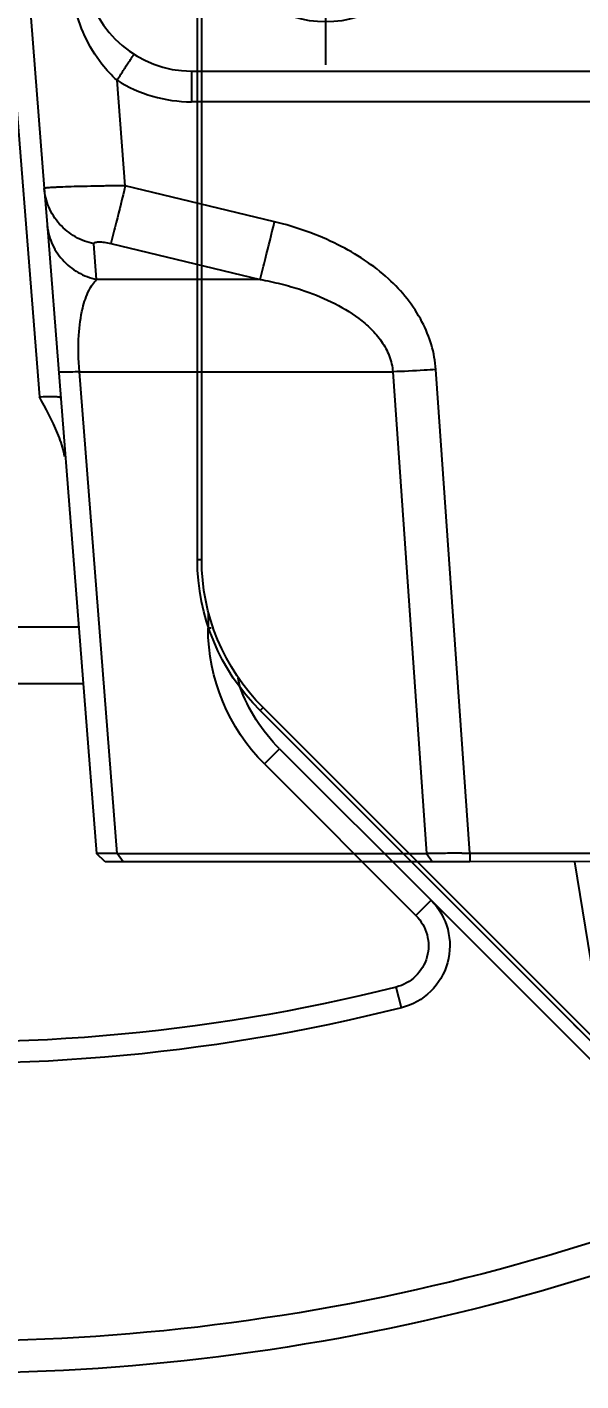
# Model space of a CAD drawing. Header units: millimetres. Extents: x -73584 to -37571, y -61249 to -50748.
# Drawn here: x -54780.7 to -54754.8, y -59280.6 to -59217.2 of the extents above; entities that cross this region are included whole.
import ezdxf

# ---------------------------------------------------------------- set-up
doc = ezdxf.new("R2010")
doc.units = ezdxf.units.MM
doc.header["$LTSCALE"] = 200
doc.header["$PDSIZE"] = -1
doc.linetypes.add('DOT_CENTER', pattern=[14, 12, -1, 0, -1])
doc.layers.add('1', color=7, linetype='Continuous')
doc.layers.add('DIM', color=3, linetype='Continuous')
doc.styles.add('TSSD_Dimension', font='tssdeng.shx', dxfattribs={"width": 0.7, "bigfont": 'hztxt.shx'})
doc.dimstyles.new('TSSD_20_20', dxfattribs={"dimtxt": 60, "dimasz": 20, "dimexe": 20, "dimexo": 50, "dimgap": 20, "dimtad": 1, "dimdec": 0, "dimzin": 0, "dimdsep": 46, "dimtxsty": 'TSSD_Dimension', "dimblk": 'ARCHTICK', "dimcen": 0, "dimdle": 20, "dimclrt": 7, "dimadec": 0, "dimazin": 0, "dimtfac": 1, "dimtdec": 0, "dimtix": 1, "dimtmove": 2, "dimatfit": 3, "dimfxl": 1, "dimtolj": 1, "dimtzin": 0, "dimarcsym": 0})

# ---------------------------------------------------------------- blocks, each defined once
blk = doc.blocks.new('12586')
at = {"color": 7, "linetype": 'Continuous'}
for p, q in [((-40369.468, -54870.857), (-40367.31, -54898.413)), ((-40370.189, -54874.339), (-40367.541, -54908.167)), ((-40363.521, -54898.288), (-40363.908, -54893.348)), ((-40360.429, -54892.921), (-40360.429, -54894.357)), ((-40360.429, -54892.921), (-40341.503, -54892.921)), ((-40341.59, -54894.357), (-40360.429, -54894.357)), ((-40367.31, -54898.413), (-40367.18, -54900.08)), ((-40356.54, -54899.974), (-40363.521, -54898.288)), ((-40367.18, -54900.08), (-40364.874, -54929.536)), ((-40364.864, -54902.674), (-40364.995, -54901.007)), ((-40364.197, -54900.988), (-40357.215, -54902.674)), ((-40357.215, -54902.674), (-40364.864, -54902.674)), ((-40363.898, -54929.536), (-40365.662, -54906.995)), ((-40365.662, -54906.995), (-40351.003, -54906.995)), ((-40351.003, -54906.995), (-40349.425, -54929.536)), ((-40347.405, -54929.521), (-40348.989, -54906.887)), ((-40367.438, -54908.354), (-40367.541, -54908.167)), ((-40367.438, -54908.354), (-40367.541, -54908.167)), ((-40370.397, -54918.935), (-40365.704, -54918.935)), ((-40370.397, -54921.585), (-40365.496, -54921.585)), ((-40364.457, -54929.922), (-40364.874, -54929.536)), ((-40363.616, -54929.923), (-40363.898, -54929.536)), ((-40363.898, -54929.536), (-40349.425, -54929.536)), ((-40349.425, -54929.536), (-40349.143, -54929.924)), ((-40347.405, -54929.521), (-40347.405, -54929.923)), ((-40347.405, -54929.521), (-40341.647, -54929.521)), ((-40364.456, -54929.921), (-40363.615, -54929.921)), ((-40349.143, -54929.924), (-40363.616, -54929.923)), ((-40349.141, -54929.921), (-40347.405, -54929.921)), ((-40339.147, -54929.921), (-40347.405, -54929.923)), ((-40340.698, -54940.933), (-40342.485, -54929.922))]:
    blk.add_line(p, q, dxfattribs=at)
for centre, radius, start, end in [((-40360.429, -54887.921), 5, 189.13778, 270), ((-40348.632, -54833.961), 95.569, 270.51293, 270.73582)]:
    blk.add_arc(centre, radius, start, end, dxfattribs=at)
for points, knots in [([(-40363.908, -54893.348), (-40364.168, -54893.125), (-40364.751, -54892.488), (-40365.46, -54891.304), (-40365.792, -54890.325), (-40365.916, -54889.828)], [0, 0, 0, 0, 0.250476, 0.625433, 1, 1, 1, 1]), ([(-40363.908, -54893.348), (-40363.812, -54893.196), (-40363.668, -54892.972), (-40363.481, -54892.686), (-40363.359, -54892.5), (-40363.258, -54892.35), (-40363.19, -54892.251), (-40363.148, -54892.195), (-40363.127, -54892.166), (-40363.115, -54892.154), (-40363.107, -54892.143), (-40363.105, -54892.145)], [0, 0, 0, 0, 0.372964, 0.551476, 0.708604, 0.834134, 0.925178, 0.957444, 0.980706, 0.994863, 1, 1, 1, 1]), ([(-40363.908, -54893.348), (-40363.392, -54893.674), (-40362.265, -54894.185), (-40361.039, -54894.356), (-40360.429, -54894.357)], [0, 0, 0, 0, 0.499967, 1, 1, 1, 1]), ([(-40363.521, -54898.288), (-40363.769, -54898.29), (-40364.253, -54898.296), (-40364.956, -54898.307), (-40365.603, -54898.322), (-40366.169, -54898.337), (-40366.58, -54898.353), (-40366.852, -54898.366), (-40367.011, -54898.375), (-40367.133, -54898.385), (-40367.23, -54898.392), (-40367.273, -54898.402), (-40367.311, -54898.407), (-40367.311, -54898.413)], [0, 0, 0, 0, 0.195466, 0.382925, 0.555741, 0.707268, 0.830937, 0.881004, 0.922738, 0.955811, 0.979883, 0.99464, 1, 1, 1, 1]), ([(-40364.995, -54901.007), (-40365.293, -54900.942), (-40365.887, -54900.716), (-40366.632, -54900.117), (-40367.14, -54899.317), (-40367.287, -54898.71), (-40367.311, -54898.413)], [0, 0, 0, 0, 0.247168, 0.504693, 0.759482, 1, 1, 1, 1]), ([(-40363.521, -54898.288), (-40363.66, -54898.86), (-40363.883, -54899.76), (-40364.104, -54900.662), (-40364.197, -54900.988)], [0, 0, 0, 0, 0.634262, 1, 1, 1, 1]), ([(-40367.18, -54900.08), (-40367.157, -54900.377), (-40367.01, -54900.984), (-40366.502, -54901.784), (-40365.757, -54902.383), (-40365.163, -54902.609), (-40364.864, -54902.674)], [0, 0, 0, 0, 0.240509, 0.495297, 0.752827, 1, 1, 1, 1]), ([(-40357.215, -54902.674), (-40357.123, -54902.348), (-40356.902, -54901.446), (-40356.678, -54900.546), (-40356.54, -54899.974)], [0, 0, 0, 0, 0.36574, 1, 1, 1, 1]), ([(-40348.989, -54906.887), (-40349.043, -54906.112), (-40349.534, -54904.505), (-40351.193, -54902.468), (-40353.611, -54900.893), (-40355.518, -54900.22), (-40356.54, -54899.974)], [0, 0, 0, 0, 0.214143, 0.447862, 0.710343, 1, 1, 1, 1]), ([(-40364.995, -54901.007), (-40364.996, -54900.993), (-40364.984, -54900.961), (-40364.932, -54900.934), (-40364.859, -54900.917), (-40364.714, -54900.907), (-40364.488, -54900.927), (-40364.299, -54900.963), (-40364.197, -54900.988)], [0, 0, 0, 0, 0.047829, 0.109898, 0.198247, 0.315242, 0.625056, 1, 1, 1, 1]), ([(-40365.662, -54906.995), (-40365.717, -54906.425), (-40365.74, -54905.423), (-40365.578, -54904.135), (-40365.287, -54903.249), (-40365.009, -54902.821), (-40364.864, -54902.674)], [0, 0, 0, 0, 0.381945, 0.665862, 0.862286, 1, 1, 1, 1]), ([(-40357.215, -54902.674), (-40356.888, -54902.733), (-40356.237, -54902.872), (-40355.115, -54903.192), (-40353.868, -54903.682), (-40352.78, -54904.324), (-40352.009, -54904.979), (-40351.509, -54905.559), (-40351.141, -54906.236), (-40351.022, -54906.741), (-40351.003, -54906.995)], [0, 0, 0, 0, 0.123828, 0.247877, 0.43433, 0.621459, 0.715461, 0.810001, 0.904967, 1, 1, 1, 1]), ([(-40365.662, -54906.995), (-40365.798, -54907.001), (-40365.991, -54907.009), (-40366.231, -54907.015), (-40366.373, -54907.017), (-40366.483, -54907.016), (-40366.567, -54907.012), (-40366.609, -54907.006), (-40366.638, -54907), (-40366.639, -54906.994)], [0, 0, 0, 0, 0.416635, 0.589886, 0.735032, 0.849311, 0.931397, 0.980845, 1, 1, 1, 1]), ([(-40348.989, -54906.887), (-40349.171, -54906.9), (-40349.841, -54906.944), (-40350.513, -54906.98), (-40351.003, -54906.995)], [0, 0, 0, 0, 0.270557, 1, 1, 1, 1]), ([(-40367.541, -54908.167), (-40367.42, -54908.158), (-40367.185, -54908.145), (-40366.879, -54908.142), (-40366.668, -54908.157), (-40366.572, -54908.178), (-40366.545, -54908.197), (-40366.544, -54908.206)], [0, 0, 0, 0, 0.362128, 0.695478, 0.91695, 0.973457, 1, 1, 1, 1]), ([(-40364.846, -54929.539), (-40364.853, -54929.539), (-40364.859, -54929.536), (-40364.874, -54929.539), (-40364.875, -54929.536)], [0, 0, 0, 0, 0.742639, 1, 1, 1, 1]), ([(-40364.184, -54929.539), (-40364.265, -54929.539), (-40364.485, -54929.538), (-40364.706, -54929.541), (-40364.846, -54929.539)], [0, 0, 0, 0, 0.366127, 1, 1, 1, 1]), ([(-40363.898, -54929.536), (-40363.923, -54929.537), (-40364.018, -54929.538), (-40364.114, -54929.538), (-40364.184, -54929.539)], [0, 0, 0, 0, 0.263046, 1, 1, 1, 1]), ([(-40349.144, -54929.536), (-40349.168, -54929.536), (-40349.262, -54929.536), (-40349.356, -54929.536), (-40349.425, -54929.536)], [0, 0, 0, 0, 0.259243, 1, 1, 1, 1]), ([(-40348.826, -54929.534), (-40348.854, -54929.534), (-40348.96, -54929.535), (-40349.065, -54929.535), (-40349.144, -54929.536)], [0, 0, 0, 0, 0.25711, 1, 1, 1, 1]), ([(-40347.777, -54929.525), (-40347.868, -54929.526), (-40348.218, -54929.529), (-40348.568, -54929.532), (-40348.826, -54929.534)], [0, 0, 0, 0, 0.260141, 1, 1, 1, 1])]:
    blk.add_open_spline(points, degree=3, knots=knots, dxfattribs=at)
for points in [[(-40366.603, -54910.087), (-40366.826, -54909.486), (-40367.129, -54908.916), (-40367.438, -54908.354)], [(-40366.351, -54910.965), (-40366.408, -54910.666), (-40366.497, -54910.372), (-40366.603, -54910.087)]]:
    blk.add_open_spline(points, degree=3, dxfattribs=at)
blk = doc.blocks.new('23-D1024-A_DV_LOCATION_PIN_Absen-PL_2__337', base_point=(896.261, -3.18))
at = {"color": 7, "linetype": 'Continuous'}
for p, q in [((896.525, 3.457), (896.403, 3.045)), ((896.595, 3.644), (896.525, 3.457)), ((896.617, 3.699), (896.595, 3.644)), ((896.671, 3.28), (896.609, 3.057)), ((896.847, 3.704), (896.617, 3.699)), ((896.72, 3.436), (896.671, 3.28)), ((896.747, 3.513), (896.72, 3.436)), ((896.821, 3.569), (896.747, 3.513)), ((896.834, 3.57), (896.821, 3.569)), ((896.952, 3.537), (896.834, 3.57)), ((897.013, 3.547), (896.847, 3.704)), ((897.049, 3.464), (896.952, 3.537)), ((897.124, 3.287), (897.013, 3.547)), ((897.039, 3.479), (897.013, 3.547)), ((897.069, 3.433), (897.039, 3.479)), ((897.065, 3.452), (897.049, 3.464)), ((897.169, 3.06), (897.124, 3.287)), ((905.376, 3.287), (905.331, 3.06)), ((905.441, 3.466), (905.376, 3.287)), ((905.461, 3.479), (905.431, 3.433)), ((905.451, 3.464), (905.436, 3.453)), ((905.487, 3.547), (905.441, 3.466)), ((905.548, 3.537), (905.451, 3.464)), ((905.487, 3.547), (905.461, 3.479)), ((905.653, 3.704), (905.487, 3.547)), ((905.666, 3.57), (905.548, 3.537)), ((905.883, 3.699), (905.653, 3.704)), ((905.679, 3.569), (905.666, 3.57)), ((905.753, 3.513), (905.679, 3.569)), ((905.78, 3.436), (905.753, 3.513)), ((905.829, 3.28), (905.78, 3.436)), ((905.891, 3.057), (905.829, 3.28)), ((905.975, 3.457), (905.883, 3.699)), ((906.097, 3.045), (905.975, 3.457)), ((896.327, 2.692), (896.261, 2.149)), ((896.399, 3.03), (896.327, 2.692)), ((896.403, 3.045), (896.399, 3.03)), ((896.51, 2.579), (896.497, 2.489)), ((896.567, 2.883), (896.51, 2.579)), ((896.571, 2.897), (896.567, 2.883)), ((896.609, 3.057), (896.571, 2.897)), ((897.171, 3.044), (897.169, 3.06)), ((897.201, 2.701), (897.171, 3.044)), ((897.209, 2.473), (897.201, 2.701)), ((905.294, 2.584), (905.291, 2.473)), ((905.299, 2.701), (905.294, 2.584)), ((905.329, 3.044), (905.299, 2.701)), ((905.331, 3.06), (905.329, 3.044)), ((905.929, 2.897), (905.891, 3.057)), ((905.933, 2.883), (905.929, 2.897)), ((905.99, 2.579), (905.933, 2.883)), ((906.003, 2.489), (905.99, 2.579)), ((906.101, 3.03), (906.097, 3.045)), ((906.164, 2.741), (906.101, 3.03)), ((906.173, 2.692), (906.164, 2.741)), ((906.239, 2.149), (906.173, 2.692)), ((896.261, 2.149), (896.261, 1.49)), ((896.497, 2.489), (896.458, 2.104)), ((896.458, 2.104), (896.458, 1.535)), ((897.213, 2.152), (897.209, 2.473)), ((897.213, 1.488), (897.213, 2.152)), ((905.291, 2.473), (905.287, 2.152)), ((905.287, 2.152), (905.287, 1.488)), ((906.042, 2.104), (906.003, 2.489)), ((906.042, 1.535), (906.042, 2.104)), ((906.25, 1.82), (906.239, 2.149)), ((896.261, 1.49), (896.327, 0.948)), ((896.458, 1.535), (896.497, 1.15)), ((897.209, 1.166), (897.213, 1.488)), ((905.287, 1.488), (905.291, 1.166)), ((906.003, 1.15), (906.042, 1.535)), ((906.173, 0.948), (906.239, 1.49)), ((906.239, 1.49), (906.25, 1.82)), ((896.327, 0.948), (896.399, 0.61)), ((896.497, 1.15), (896.51, 1.06)), ((896.51, 1.06), (896.567, 0.756)), ((896.567, 0.756), (896.571, 0.742)), ((896.571, 0.742), (896.609, 0.583)), ((897.171, 0.595), (897.201, 0.938)), ((897.201, 0.938), (897.209, 1.166)), ((905.291, 1.166), (905.294, 1.055)), ((905.294, 1.055), (905.299, 0.938)), ((905.299, 0.938), (905.329, 0.595)), ((905.891, 0.583), (905.929, 0.742)), ((905.929, 0.742), (905.933, 0.756)), ((905.933, 0.756), (905.99, 1.06)), ((905.99, 1.06), (906.003, 1.15)), ((906.101, 0.61), (906.164, 0.898)), ((906.164, 0.898), (906.173, 0.948)), ((896.399, 0.61), (896.403, 0.594)), ((896.403, 0.594), (896.525, 0.183)), ((896.525, 0.183), (896.595, -0.005)), ((896.609, 0.583), (896.671, 0.359)), ((896.671, 0.359), (896.72, 0.203)), ((896.72, 0.203), (896.747, 0.126)), ((896.747, 0.126), (896.821, 0.07)), ((896.821, 0.07), (896.834, 0.07)), ((896.834, 0.07), (896.952, 0.102)), ((896.847, -0.064), (897.013, 0.092)), ((896.952, 0.102), (897.049, 0.175)), ((897.013, 0.092), (897.124, 0.353)), ((897.039, 0.16), (897.013, 0.092)), ((897.069, 0.206), (897.039, 0.16)), ((897.049, 0.175), (897.065, 0.187)), ((897.124, 0.353), (897.169, 0.58)), ((897.169, 0.58), (897.171, 0.595)), ((905.329, 0.595), (905.331, 0.58)), ((905.331, 0.58), (905.376, 0.353)), ((905.376, 0.353), (905.441, 0.173)), ((905.431, 0.206), (905.461, 0.16)), ((905.436, 0.187), (905.451, 0.175)), ((905.441, 0.173), (905.487, 0.092)), ((905.451, 0.175), (905.548, 0.102)), ((905.461, 0.16), (905.487, 0.092)), ((905.487, 0.092), (905.653, -0.064)), ((905.548, 0.102), (905.666, 0.07)), ((905.666, 0.07), (905.679, 0.07)), ((905.679, 0.07), (905.753, 0.126)), ((905.753, 0.126), (905.78, 0.203)), ((905.78, 0.203), (905.829, 0.359)), ((905.829, 0.359), (905.891, 0.583)), ((905.883, -0.06), (905.975, 0.183)), ((905.975, 0.183), (906.097, 0.594)), ((906.097, 0.594), (906.101, 0.61)), ((896.595, -0.005), (896.617, -0.06)), ((896.617, -0.06), (896.847, -0.064)), ((905.653, -0.064), (905.883, -0.06))]:
    blk.add_line(p, q, dxfattribs=at)
at = {"color": 140, "linetype": 'Continuous'}
for p, q in [((896.747, 3.513), (896.617, 3.699)), ((896.847, 3.704), (896.952, 3.537)), ((905.548, 3.537), (905.653, 3.704)), ((905.883, 3.699), (905.753, 3.513)), ((896.617, -0.06), (896.747, 0.126)), ((896.952, 0.102), (896.847, -0.064)), ((905.653, -0.064), (905.548, 0.102)), ((905.753, 0.126), (905.883, -0.06))]:
    blk.add_line(p, q, dxfattribs=at)
for radius in [2.276, 1.382]:
    blk.add_circle((901.25, 1.82), radius, dxfattribs=at)
at = {"color": 7, "linetype": 'Continuous'}
for start, end in [(22.07712, 157.92288), (202.07712, 337.92288)]:
    blk.add_arc((901.25, 1.82), 5, start, end, dxfattribs=at)
at = {"color": 140, "linetype": 'Continuous'}
for start, end in [(23.16781, 156.83219), (203.16781, 336.83219)]:
    blk.add_arc((901.25, 1.82), 4.789, start, end, dxfattribs=at)
at = {"layer": '1', "color": 1, "linetype": 'DOT_CENTER'}
for p, q in [((901.25, 8.82), (901.25, -5.18)), ((908.25, 1.82), (894.25, 1.82))]:
    blk.add_line(p, q, dxfattribs=at)
blk = doc.blocks.new('PH_23_COMPONENTS_BASESTAND-0_5m_Absen-PL__347', base_point=(431.261, -23.18))
blk.add_blockref('23-D1024-A_DV_LOCATION_PIN_Absen-PL_2__337', (896.261, -3.18))
blk = doc.blocks.new('23-D1020-B_EXTRUSION-MAIN-BODY_BASESTAND-0_5m_Absen-PL__363', base_point=(418.75, -61.98))
at = {"color": 7, "linetype": 'Continuous'}
for p, q in [((907.05, -28.338), (907.05, 2.777)), ((907.25, -28.338), (907.25, 2.777)), ((880.538, -58.91), (904.18, -35.268)), ((880.679, -59.051), (904.321, -35.409)), ((889.541, -50.189), (889.75, -49.98)), ((889.429, -50.302), (889.541, -50.189))]:
    blk.add_line(p, q, dxfattribs=at)
at = {"color": 140, "linetype": 'Continuous'}
for p, q in [((907.25, -28.338), (907.05, -28.338)), ((904.321, -35.409), (904.18, -35.268))]:
    blk.add_line(p, q, dxfattribs=at)
at = {"color": 7, "linetype": 'Continuous'}
for radius in [9.8, 10]:
    blk.add_arc((897.25, -28.338), radius, 315, 0, dxfattribs=at)
blk = doc.blocks.new('23-D1023-B_CURAVLE-PLATE-RIGHT_Absen-PL__364', base_point=(865.652, -91.98))
at = {"color": 7, "linetype": 'Continuous'}
for p, q in [((906.75, -30.852), (906.75, -31.545)), ((905.268, -34.281), (905.337, -33.889)), ((903.407, -37.202), (896.319, -44.29)), ((904.114, -37.909), (897.026, -44.997)), ((896.319, -44.29), (880.256, -60.353))]:
    blk.add_line(p, q, dxfattribs=at)
at = {"color": 140, "linetype": 'Continuous'}
for p, q in [((906.612, -31.545), (906.75, -31.545)), ((904.114, -37.909), (903.407, -37.202)), ((897.026, -44.997), (896.319, -44.29)), ((897.707, -49.321), (897.951, -48.351))]:
    blk.add_line(p, q, dxfattribs=at)
at = {"color": 7, "linetype": 'Continuous'}
for centre, radius, start, end in [((897.75, -31.545), 9, 315, 0), ((897.75, -31.545), 8, 314.99989, 339.9999), ((898.44, -46.412), 3, 135, 255.86199), ((898.44, -46.412), 2, 135, 255.86199), ((918.75, 34.22), 85.15, 255.86199, 274.59625), ((918.75, 34.22), 86.15, 255.86199, 274.59625), ((918.75, 34.22), 99.15, 250.38783, 279.96011), ((918.75, 34.22), 100.65, 250.38783, 279.96011)]:
    blk.add_arc(centre, radius, start, end, dxfattribs=at)
blk = doc.blocks.new('Top1', base_point=(668.75, -75.52))
for name, p in [('23-D1020-B_EXTRUSION-MAIN-BODY_BASESTAND-0_5m_Absen-PL__363', (418.75, -61.98)), ('23-D1023-B_CURAVLE-PLATE-RIGHT_Absen-PL__364', (865.652, -91.98)), ('PH_23_COMPONENTS_BASESTAND-0_5m_Absen-PL__347', (431.261, -23.18))]:
    blk.add_blockref(name, p)
blk = doc.blocks.new('*U1115')
at = {"xscale": -1, "rotation": 359.9999999999976}
blk.add_blockref('Top1', (0, -53.713), dxfattribs=at)
at = {"layer": 'DIM', "color": 0}
blk.add_blockref('12586', (40121.647, 54909.248), dxfattribs=at)
blk = doc.blocks.new('*U1116')
at = {"layer": 'DIM', "color": 0, "linetype": 'ByBlock', "lineweight": -2, "transparency": 16777216}
blk.add_blockref('*U1115', (0, 0), dxfattribs=at)
blk = doc.blocks.new('_ArchTick')
at = {"color": 0, "linetype": 'ByBlock'}
blk.add_lwpolyline([(-0.7071, -0.7071, 0.5, 0.5, 0), (0.7071, 0.7071, 0.5, 0.5, 0)], format="xyseb", dxfattribs=at)
blk = doc.blocks.new('*D1144')
at = {"layer": 'Defpoints', "color": 0, "transparency": 16777216}
for p in [(-55063.209, -59180.187), (-54783.754, -59180.187), (-54534.278, -59760.187)]:
    blk.add_point(p, dxfattribs=at)
at = {"layer": 'DIM', "color": 0, "lineweight": -2, "transparency": 16777216}
for p, q in [((-55063.209, -59780.187), (-55063.209, -59160.187)), ((-54833.754, -59180.187), (-55083.209, -59180.187)), ((-54584.278, -59760.187), (-55083.209, -59760.187))]:
    blk.add_line(p, q, dxfattribs=at)
at = {"layer": 'DIM', "color": 0, "lineweight": -2, "transparency": 16777216, "xscale": 20, "yscale": 20, "zscale": 20}
for p, rotation in [((-55063.209, -59180.187), 90), ((-55063.209, -59760.187), 270)]:
    blk.add_blockref('_ArchTick', p, dxfattribs=dict(at, rotation=rotation))
at = {"layer": 'DIM', "color": 7, "transparency": 16777216, "insert": (-55114.363, -59470.187), "char_height": 60, "attachment_point": 5, "rotation": 90, "style": 'TSSD_Dimension'}
blk.add_mtext('\\A1;580 [1\'-10 3/4"]', dxfattribs=at)
blk = doc.blocks.new('*D1371')
at = {"layer": 'Defpoints', "color": 0, "transparency": 16777216}
for p in [(-54783.754, -59180.187), (-55328.252, -59830.312), (-54534.278, -59830.312)]:
    blk.add_point(p, dxfattribs=at)
at = {"layer": 'DIM', "color": 0, "lineweight": -2, "transparency": 16777216}
for p, q in [((-55328.252, -59160.187), (-55328.252, -59850.312)), ((-54833.754, -59180.187), (-55348.252, -59180.187)), ((-54584.278, -59830.312), (-55348.252, -59830.312))]:
    blk.add_line(p, q, dxfattribs=at)
at = {"layer": 'DIM', "color": 0, "lineweight": -2, "transparency": 16777216, "xscale": 20, "yscale": 20, "zscale": 20}
for p, rotation in [((-55328.252, -59180.187), 90), ((-55328.252, -59830.312), 270)]:
    blk.add_blockref('_ArchTick', p, dxfattribs=dict(at, rotation=rotation))
at = {"layer": 'DIM', "color": 7, "transparency": 16777216, "insert": (-55379.406, -59505.25), "char_height": 60, "attachment_point": 5, "rotation": 90, "style": 'TSSD_Dimension'}
blk.add_mtext('\\A1;650 [2\'-1 1/2"]', dxfattribs=at)

msp = doc.modelspace()

# ---------------------------------------------------------------- block references
at = {"layer": 'DIM', "color": 0}
msp.add_blockref('*U1116', (-54534.278, -59235.614), dxfattribs=at)

# ---------------------------------------------------------------- dimensions: what is measured, and where the dimension line sits
at = {"layer": 'DIM'}
for base, p1, p2, picture, middle in [((-55328.252, -59830.312), (-54783.754, -59180.187), (-54534.278, -59830.312), '*D1371', (-55379.406, -59505.25)), ((-55063.209, -59180.187), (-54534.278, -59760.187), (-54783.754, -59180.187), '*D1144', (-55114.363, -59470.187))]:
    dim = msp.add_linear_dim(base=base, p1=p1, p2=p2, angle=90, dimstyle='TSSD_20_20', dxfattribs=at)
    dim.commit()
    dim.dimension.update_dxf_attribs({"geometry": picture, "text_midpoint": middle})

doc.saveas('drawing.dxf')
